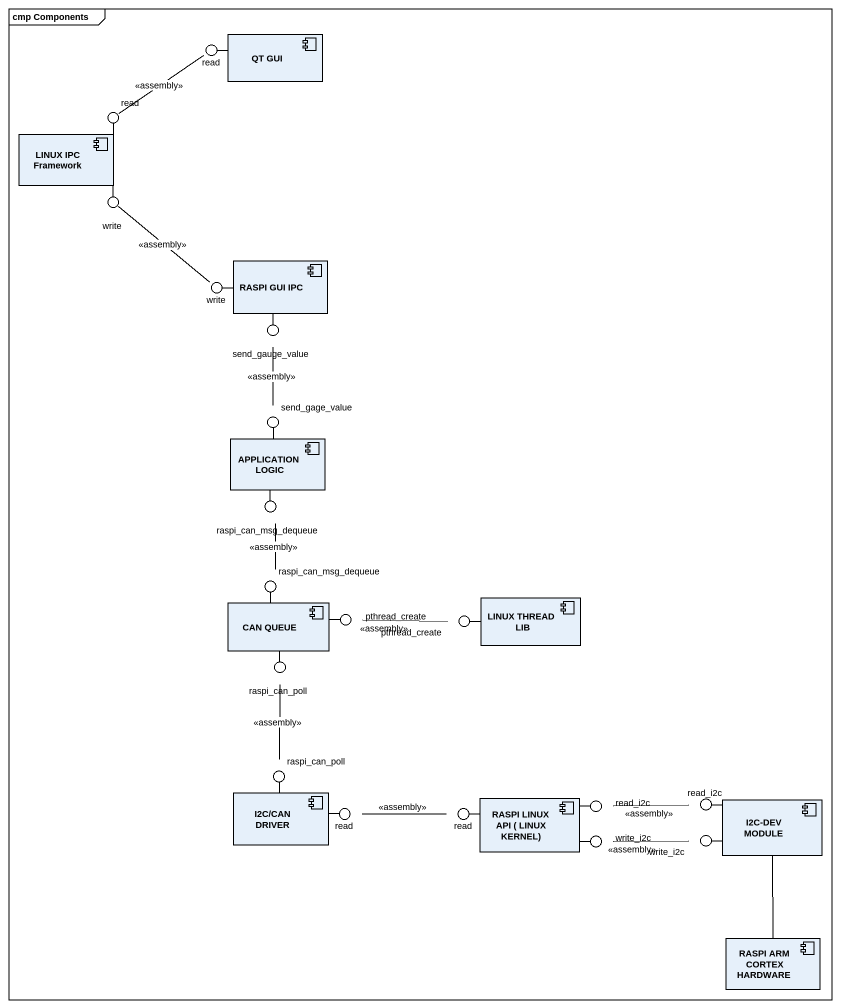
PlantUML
@startuml
mainframe cmp Components
component "QT GUI" as QT_GUI
() read
() "read" as read_2
component "LINUX IPC Framework" as LINUX_IPC_Framework
() write
component "RASPI GUI IPC" as RASPI_GUI_IPC
() "write" as write_2
() send_gauge_value
() send_gage_value
component "APPLICATION LOGIC" as APPLICATION_LOGIC
() raspi_can_msg_dequeue
() "raspi_can_msg_dequeue" as raspi_can_msg_dequeue_2
component "CAN QUEUE" as CAN_QUEUE
() pthread_create
() "pthread_create" as pthread_create_2
component "LINUX THREAD LIB" as LINUX_THREAD_LIB
() raspi_can_poll
() "raspi_can_poll" as raspi_can_poll_2
component "I2C/CAN DRIVER" as I2C_CAN_DRIVER
() "read" as read_3
() "read" as read_4
component "RASPI LINUX API ( LINUX KERNEL)" as RASPI_LINUX_API_LINUX_KERNEL
() read_i2c
() "read_i2c" as read_i2c_2
component "I2C-DEV MODULE" as I2C_DEV_MODULE
() write_i2c
() "write_i2c" as write_i2c_2
component "RASPI ARM CORTEX HARDWARE" as RASPI_ARM_CORTEX_HARDWARE
QT_GUI -left- read
LINUX_IPC_Framework -up- read_2
LINUX_IPC_Framework -- write
RASPI_GUI_IPC -left- write_2
RASPI_GUI_IPC -- send_gauge_value
APPLICATION_LOGIC -up- send_gage_value
APPLICATION_LOGIC -- raspi_can_msg_dequeue
CAN_QUEUE -up- raspi_can_msg_dequeue_2
CAN_QUEUE -right- pthread_create
LINUX_THREAD_LIB -left- pthread_create_2
CAN_QUEUE -- raspi_can_poll
I2C_CAN_DRIVER -up- raspi_can_poll_2
I2C_CAN_DRIVER -right- read_3
RASPI_LINUX_API_LINUX_KERNEL -left- read_4
RASPI_LINUX_API_LINUX_KERNEL -right- read_i2c
I2C_DEV_MODULE -left- read_i2c_2
RASPI_LINUX_API_LINUX_KERNEL -right- write_i2c
I2C_DEV_MODULE -left- write_i2c_2
read -- read_2 : <<assembly>>
write_2 -up- write : <<assembly>>
send_gage_value -up- send_gauge_value : <<assembly>>
raspi_can_msg_dequeue -- raspi_can_msg_dequeue_2 : <<assembly>>
pthread_create -right- pthread_create_2 : <<assembly>>
raspi_can_poll -- raspi_can_poll_2 : <<assembly>>
read_3 -right- read_4 : <<assembly>>
read_i2c -right- read_i2c_2 : <<assembly>>
I2C_DEV_MODULE -- RASPI_ARM_CORTEX_HARDWARE
write_i2c -right- write_i2c_2 : <<assembly>>
@enduml
